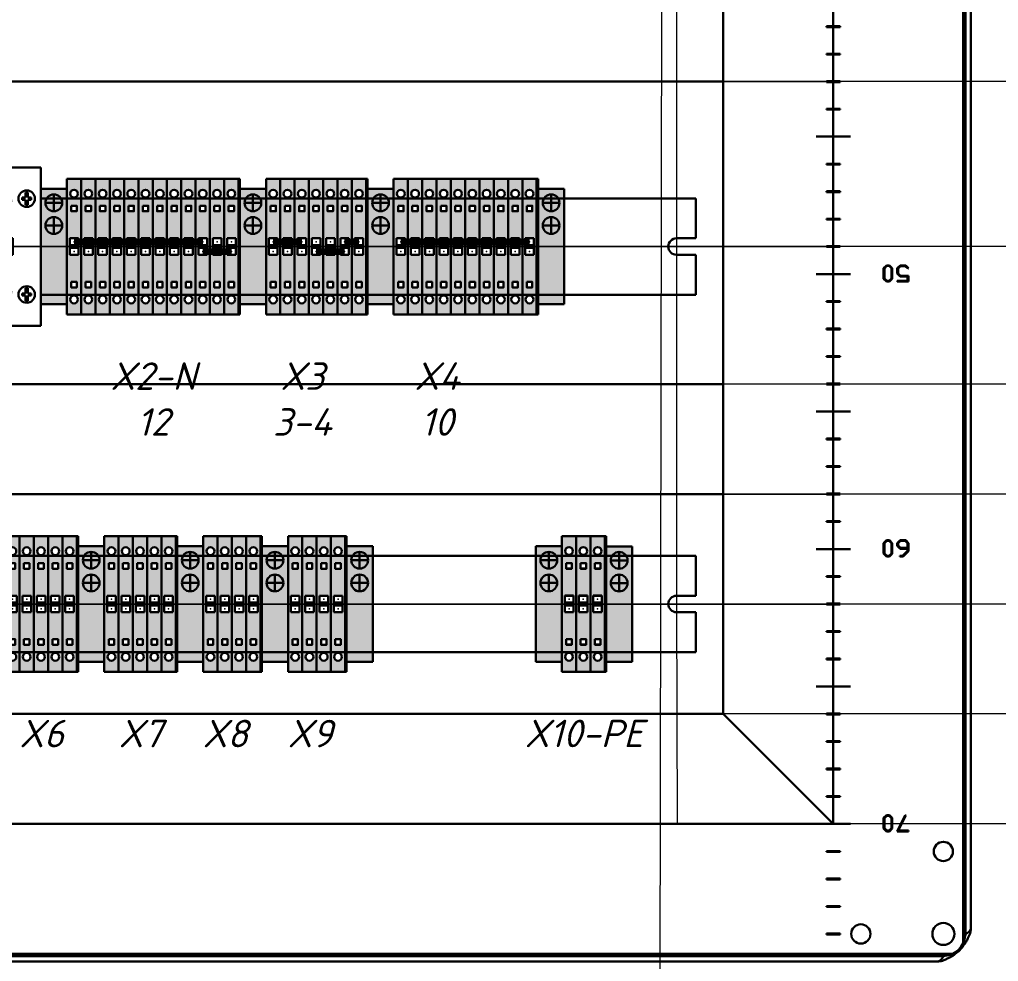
# Model space of a CAD drawing. Header units: millimetres. Extents: x 0 to 53000, y -591 to 24400.
# Drawn here: x 2832.5 to 3188.4, y 2475 to 2817.6 of the extents above; entities that cross this region are included whole.
import ezdxf
from ezdxf.enums import TextEntityAlignment as Align

# ---------------------------------------------------------------- set-up
doc = ezdxf.new("R2010")
doc.units = ezdxf.units.MM
for name, color, linetype, lineweight in [('КК перф 40х60', 6, 'Continuous', 30), ('Основная', 7, 'Continuous', 30), ('Перемычка', 6, 'Continuous', 140)]:
    doc.layers.add(name, color=color, linetype=linetype, lineweight=lineweight)
doc.layers.add('Привязки', color=2, linetype='Continuous', lineweight=0, plot=False, transparency=0.8)
doc.layers.add('размеры', color=3, linetype='Continuous')
doc.styles.add('текст', font='isocpeui.ttf')

# ---------------------------------------------------------------- blocks, each defined once
blk = doc.blocks.new('КПИ 2-2.5')
at = {"layer": 'Основная'}
for p, q in [((0, -24.65), (0, 24.65)), ((0, 24.65), (5.2, 24.65)), ((5.2, 24.65), (5.2, -24.65)), ((2.6, 3), (1.025, 3)), ((1.025, 3), (1.025, 0)), ((1.025, 0.5), (4.175, 0.5)), ((1.025, 0.5), (4.175, 0.5)), ((1.025, 0), (1.025, -3)), ((4.175, 3), (2.6, 3)), ((4.175, 3), (4.175, 0)), ((4.175, 0), (4.175, -3)), ((4.175, -0.5), (1.025, -0.5)), ((1.025, -0.5), (4.175, -0.5)), ((2.6, -3), (1.025, -3)), ((4.175, -3), (2.6, -3)), ((5.2, -24.65), (0, -24.65))]:
    blk.add_line(p, q, dxfattribs=at)
for points in [[(1.6, 14.825), (3.6, 14.825), (3.6, 12.825), (1.6, 12.825)], [(1.6, -12.825), (3.6, -12.825), (3.6, -14.825), (1.6, -14.825)]]:
    blk.add_lwpolyline(points, close=True, dxfattribs=at)
for centre in [(2.6, 19.2375), (2.6, -19.2375)]:
    blk.add_circle(centre, 1.4187, dxfattribs=at)
blk = doc.blocks.new('КПИ 2-2.5 ЖЗ')
at = {"layer": 'Основная', "true_color": 0x939598}
h = blk.add_hatch(color=252, dxfattribs=at)
h.set_gradient(color1=(19, 103, 52), color2=(200, 201, 45), rotation=45, name='CYLINDER')
h.paths.add_polyline_path([(5.2, 24.65), (0, 24.65), (0, 0), (1.03, 0), (1.03, 3), (2.6, 3), (4.17, 3), (4.17, -3), (5.2, -3)])
h.paths.add_polyline_path([(1.6, 12.82), (1.6, 14.82), (3.6, 14.82), (3.6, 12.82)], flags=16)
edge = h.paths.add_edge_path(flags=16)
edge.add_arc((2.6, 19.24), 1.42, 0, 360)
at = {"layer": 'Основная'}
h = blk.add_hatch(color=256, dxfattribs=at)
h.set_gradient(color1=(200, 201, 45), color2=(19, 103, 52), rotation=45, name='CYLINDER')
h.paths.add_polyline_path([(5.2, 0), (4.17, 0), (4.17, -3), (2.6, -3), (1.03, -3), (1.03, 3), (0, 3), (0, -24.65), (5.2, -24.65)])
h.paths.add_polyline_path([(3.6, -12.82), (3.6, -14.82), (1.6, -14.82), (1.6, -12.82)], flags=16)
edge = h.paths.add_edge_path(flags=16)
edge.add_arc((2.6, -19.24), 1.42, 0, 360)
at = {"layer": 'Привязки'}
for centre in [(2.6, 1.75), (2.6, -1.75)]:
    blk.add_circle(centre, 0.00000908, dxfattribs=at)
for p in [(2.6, 1.75), (2.6, 1.75), (2.6, 1.75), (2.6, 1.75), (2.6, 1.75), (2.6, 1.75), (2.6, -1.75), (2.6, -1.75), (2.6, -1.75), (2.6, -1.75), (2.6, -1.75), (2.6, -1.75)]:
    blk.add_point(p, dxfattribs=at)
at = {"layer": 'Основная'}
blk.add_blockref('КПИ 2-2.5', (0, 0), dxfattribs=at)
blk = doc.blocks.new('Заглушка КПИ зеленая 1.5-2.5')
at = {"layer": 'Основная'}
h = blk.add_hatch(color=3, dxfattribs=at)
h.dxf.hatch_style = 1
h.paths.add_polyline_path([(2212.92, 559.35), (2213.42, 559.35), (2213.42, 608.65), (2212.92, 608.65)])
for p, q in [((2212.92, 608.65), (2212.92, 559.35)), ((2213.42, 608.65), (2212.92, 608.65)), ((2213.42, 559.35), (2213.42, 608.65)), ((2212.92, 559.35), (2213.42, 559.35))]:
    blk.add_line(p, q, dxfattribs=at)
blk = doc.blocks.new('КМ')
at = {"layer": 'Основная'}
for p, q in [((0, 28.8), (0, 28.8)), ((0, 28.8), (0, 25.8)), ((0, 28.8), (1.4, 28.8)), ((0, 28.8), (0, -28.8)), ((1.4, 28.8), (1.4, 28.8)), ((43.6, 28.8), (1.4, 28.8)), ((43.6, 28.8), (43.6, 28.8)), ((45, 28.8), (43.6, 28.8)), ((45, 28.8), (45, 28.8)), ((45, 28.8), (45, 25.8)), ((0, 23.41), (0, 25.8)), ((0, 25.8), (0, 25.8)), ((45, 25.8), (45, 25.8)), ((45, 23.41), (45, 25.8)), ((0, -23.41), (0, 23.41)), ((0, 23.41), (0, 23.41)), ((0, 22.01), (0, 22.01)), ((45, 23.41), (45, 23.41)), ((45, -23.41), (45, 23.41)), ((45, 22.01), (45, 22.01)), ((4.89, 18.91), (5.69, 18.91)), ((4.89, 17.03), (4.89, 18.91)), ((4.89, 18.91), (4.89, 18.91)), ((5.69, 18.91), (5.69, 17.03)), ((5.69, 18.91), (5.69, 18.91)), ((13.53, 18.91), (14.33, 18.91)), ((13.53, 17.03), (13.53, 18.91)), ((13.53, 18.91), (13.53, 18.91)), ((14.33, 18.91), (14.33, 17.03)), ((14.33, 18.91), (14.33, 18.91)), ((22.18, 18.91), (22.98, 18.91)), ((22.18, 17.03), (22.18, 18.91)), ((22.18, 18.91), (22.18, 18.91)), ((22.98, 18.91), (22.98, 17.03)), ((22.98, 18.91), (22.98, 18.91)), ((30.82, 18.91), (31.62, 18.91)), ((30.82, 17.03), (30.82, 18.91)), ((30.82, 18.91), (30.82, 18.91)), ((31.62, 18.91), (31.62, 17.03)), ((31.62, 18.91), (31.62, 18.91)), ((38.29, 17.03), (38.29, 17.83)), ((38.29, 17.83), (39.5, 17.83)), ((38.29, 17.83), (38.29, 17.83)), ((39.5, 19.71), (40.3, 19.71)), ((39.5, 17.83), (39.5, 19.71)), ((39.5, 19.71), (39.5, 19.71)), ((39.5, 17.83), (39.5, 17.83)), ((40.3, 19.71), (40.3, 17.83)), ((40.3, 19.71), (40.3, 19.71)), ((40.3, 17.83), (41.5, 17.83)), ((40.3, 17.83), (40.3, 17.83)), ((41.5, 17.83), (41.5, 17.03)), ((41.5, 17.83), (41.5, 17.83)), ((0, 16.49), (0, 16.49)), ((3.68, 16.23), (3.68, 17.03)), ((3.68, 17.03), (4.89, 17.03)), ((3.68, 17.03), (3.68, 17.03)), ((4.89, 16.23), (3.68, 16.23)), ((3.68, 16.23), (3.68, 16.23)), ((4.89, 17.03), (4.89, 17.03)), ((4.89, 14.35), (4.89, 16.23)), ((4.89, 16.23), (4.89, 16.23)), ((5.69, 14.35), (4.89, 14.35)), ((4.89, 14.35), (4.89, 14.35)), ((5.69, 17.03), (6.89, 17.03)), ((5.69, 17.03), (5.69, 17.03)), ((6.89, 16.23), (5.69, 16.23)), ((5.69, 16.23), (5.69, 14.35)), ((5.69, 16.23), (5.69, 16.23)), ((5.69, 14.35), (5.69, 14.35)), ((6.89, 17.03), (6.89, 16.23)), ((6.89, 17.03), (6.89, 17.03)), ((6.89, 16.23), (6.89, 16.23)), ((12.33, 16.23), (12.33, 17.03)), ((12.33, 17.03), (13.53, 17.03)), ((12.33, 17.03), (12.33, 17.03)), ((13.53, 16.23), (12.33, 16.23)), ((12.33, 16.23), (12.33, 16.23)), ((13.53, 17.03), (13.53, 17.03)), ((13.53, 14.35), (13.53, 16.23)), ((13.53, 16.23), (13.53, 16.23)), ((14.33, 14.35), (13.53, 14.35)), ((13.53, 14.35), (13.53, 14.35)), ((14.33, 17.03), (15.54, 17.03)), ((14.33, 17.03), (14.33, 17.03)), ((15.54, 16.23), (14.33, 16.23)), ((14.33, 16.23), (14.33, 14.35)), ((14.33, 16.23), (14.33, 16.23)), ((14.33, 14.35), (14.33, 14.35)), ((15.54, 17.03), (15.54, 16.23)), ((15.54, 17.03), (15.54, 17.03)), ((15.54, 16.23), (15.54, 16.23)), ((20.98, 16.23), (20.98, 17.03)), ((20.98, 17.03), (22.18, 17.03)), ((20.98, 17.03), (20.98, 17.03)), ((22.18, 16.23), (20.98, 16.23)), ((20.98, 16.23), (20.98, 16.23)), ((22.18, 17.03), (22.18, 17.03)), ((22.18, 14.35), (22.18, 16.23)), ((22.18, 16.23), (22.18, 16.23)), ((22.98, 14.35), (22.18, 14.35)), ((22.18, 14.35), (22.18, 14.35)), ((22.98, 17.03), (24.18, 17.03)), ((22.98, 17.03), (22.98, 17.03)), ((24.18, 16.23), (22.98, 16.23)), ((22.98, 16.23), (22.98, 14.35)), ((22.98, 16.23), (22.98, 16.23)), ((22.98, 14.35), (22.98, 14.35)), ((24.18, 17.03), (24.18, 16.23)), ((24.18, 17.03), (24.18, 17.03)), ((24.18, 16.23), (24.18, 16.23)), ((29.62, 16.23), (29.62, 17.03)), ((29.62, 17.03), (30.82, 17.03)), ((29.62, 17.03), (29.62, 17.03)), ((30.82, 16.23), (29.62, 16.23)), ((29.62, 16.23), (29.62, 16.23)), ((30.82, 17.03), (30.82, 17.03)), ((30.82, 14.35), (30.82, 16.23)), ((30.82, 16.23), (30.82, 16.23)), ((31.62, 14.35), (30.82, 14.35)), ((30.82, 14.35), (30.82, 14.35)), ((31.62, 17.03), (32.83, 17.03)), ((31.62, 17.03), (31.62, 17.03)), ((32.83, 16.23), (31.62, 16.23)), ((31.62, 16.23), (31.62, 14.35)), ((31.62, 16.23), (31.62, 16.23)), ((31.62, 14.35), (31.62, 14.35)), ((32.83, 17.03), (32.83, 16.23)), ((32.83, 17.03), (32.83, 17.03)), ((32.83, 16.23), (32.83, 16.23)), ((39.5, 17.03), (38.29, 17.03)), ((38.29, 17.03), (38.29, 17.03)), ((39.5, 15.15), (39.5, 17.03)), ((39.5, 17.03), (39.5, 17.03)), ((40.3, 15.15), (39.5, 15.15)), ((39.5, 15.15), (39.5, 15.15)), ((41.5, 17.03), (40.3, 17.03)), ((40.3, 17.03), (40.3, 15.15)), ((40.3, 17.03), (40.3, 17.03)), ((40.3, 15.15), (40.3, 15.15)), ((41.5, 17.03), (41.5, 17.03)), ((45, 16.49), (45, 16.49)), ((24.75, -3.04), (24.75, 3.04)), ((34.84, 3.04), (24.75, 3.04)), ((26.33, -3.04), (26.33, 3.04)), ((32.19, 2.5), (30.18, 2.51)), ((30.18, 2.51), (30.18, 2.51)), ((30.18, 2.51), (30.18, -2.5)), ((31.68, -1.21), (31.68, 1.19)), ((31.68, 1.19), (32.19, 1.19)), ((31.68, 1.19), (31.68, 1.19)), ((32.19, 2.5), (32.19, 2.5)), ((32.19, 1.19), (32.19, 2.5)), ((32.19, 1.19), (32.19, 1.19)), ((33.23, 3.04), (33.23, -3.04)), ((34.84, 3.04), (34.84, -3.04)), ((24.75, -3.04), (34.84, -3.04)), ((24.75, -3.04), (24.75, -3.04)), ((26.33, -3.04), (26.33, -3.04)), ((32.19, -2.52), (30.18, -2.5)), ((30.18, -2.5), (30.18, -2.5)), ((32.19, -1.21), (31.68, -1.21)), ((31.68, -1.21), (31.68, -1.21)), ((32.19, -2.52), (32.19, -1.21)), ((32.19, -1.21), (32.19, -1.21)), ((32.19, -2.52), (32.19, -2.52)), ((33.23, -3.04), (33.23, -3.04)), ((34.84, -3.04), (34.84, -3.04)), ((0, -16.49), (0, -16.49)), ((0, -17.5), (0, -17.5)), ((3.68, -17.04), (3.68, -16.24)), ((3.68, -16.24), (4.89, -16.24)), ((3.68, -16.24), (3.68, -16.24)), ((4.89, -17.04), (3.68, -17.04)), ((3.68, -17.04), (3.68, -17.04)), ((4.89, -14.36), (5.69, -14.36)), ((4.89, -16.24), (4.89, -14.36)), ((4.89, -14.36), (4.89, -14.36)), ((4.89, -16.24), (4.89, -16.24)), ((4.89, -18.92), (4.89, -17.04)), ((4.89, -17.04), (4.89, -17.04)), ((5.69, -14.36), (5.69, -16.24)), ((5.69, -14.36), (5.69, -14.36)), ((5.69, -16.24), (6.89, -16.24)), ((5.69, -16.24), (5.69, -16.24)), ((6.89, -17.04), (5.69, -17.04)), ((5.69, -17.04), (5.69, -18.92)), ((5.69, -17.04), (5.69, -17.04)), ((6.89, -16.24), (6.89, -17.04)), ((6.89, -16.24), (6.89, -16.24)), ((6.89, -17.04), (6.89, -17.04)), ((12.33, -17.04), (12.33, -16.24)), ((12.33, -16.24), (13.53, -16.24)), ((12.33, -16.24), (12.33, -16.24)), ((13.53, -17.04), (12.33, -17.04)), ((12.33, -17.04), (12.33, -17.04)), ((13.53, -14.36), (14.33, -14.36)), ((13.53, -16.24), (13.53, -14.36)), ((13.53, -14.36), (13.53, -14.36)), ((13.53, -16.24), (13.53, -16.24)), ((13.53, -18.92), (13.53, -17.04)), ((13.53, -17.04), (13.53, -17.04)), ((14.33, -14.36), (14.33, -16.24)), ((14.33, -14.36), (14.33, -14.36)), ((14.33, -16.24), (15.54, -16.24)), ((14.33, -16.24), (14.33, -16.24)), ((15.54, -17.04), (14.33, -17.04)), ((14.33, -17.04), (14.33, -18.92)), ((14.33, -17.04), (14.33, -17.04)), ((15.54, -16.24), (15.54, -17.04)), ((15.54, -16.24), (15.54, -16.24)), ((15.54, -17.04), (15.54, -17.04)), ((20.98, -17.04), (20.98, -16.24)), ((20.98, -16.24), (22.18, -16.24)), ((20.98, -16.24), (20.98, -16.24)), ((22.18, -17.04), (20.98, -17.04)), ((20.98, -17.04), (20.98, -17.04)), ((22.18, -14.36), (22.98, -14.36)), ((22.18, -16.24), (22.18, -14.36)), ((22.18, -14.36), (22.18, -14.36)), ((22.18, -16.24), (22.18, -16.24)), ((22.18, -18.92), (22.18, -17.04)), ((22.18, -17.04), (22.18, -17.04)), ((22.98, -14.36), (22.98, -16.24)), ((22.98, -14.36), (22.98, -14.36)), ((22.98, -16.24), (24.18, -16.24)), ((22.98, -16.24), (22.98, -16.24)), ((24.18, -17.04), (22.98, -17.04)), ((22.98, -17.04), (22.98, -18.92)), ((22.98, -17.04), (22.98, -17.04)), ((24.18, -16.24), (24.18, -17.04)), ((24.18, -16.24), (24.18, -16.24)), ((24.18, -17.04), (24.18, -17.04)), ((29.62, -17.04), (29.62, -16.24)), ((29.62, -16.24), (30.82, -16.24)), ((29.62, -16.24), (29.62, -16.24)), ((30.82, -17.04), (29.62, -17.04)), ((29.62, -17.04), (29.62, -17.04)), ((30.82, -14.36), (31.62, -14.36)), ((30.82, -16.24), (30.82, -14.36)), ((30.82, -14.36), (30.82, -14.36)), ((30.82, -16.24), (30.82, -16.24)), ((30.82, -18.92), (30.82, -17.04)), ((30.82, -17.04), (30.82, -17.04)), ((31.62, -14.36), (31.62, -16.24)), ((31.62, -14.36), (31.62, -14.36)), ((31.62, -16.24), (32.83, -16.24)), ((31.62, -16.24), (31.62, -16.24)), ((32.83, -17.04), (31.62, -17.04)), ((31.62, -17.04), (31.62, -18.92)), ((31.62, -17.04), (31.62, -17.04)), ((32.83, -16.24), (32.83, -17.04)), ((32.83, -16.24), (32.83, -16.24)), ((32.83, -17.04), (32.83, -17.04)), ((38.29, -17.83), (38.29, -17.03)), ((38.29, -17.03), (39.5, -17.03)), ((38.29, -17.03), (38.29, -17.03)), ((38.29, -17.83), (38.29, -17.03)), ((38.29, -17.03), (39.5, -17.03)), ((38.29, -17.03), (38.29, -17.03)), ((39.5, -15.15), (40.3, -15.15)), ((39.5, -17.03), (39.5, -15.15)), ((39.5, -15.15), (39.5, -15.15)), ((39.5, -15.15), (40.3, -15.15)), ((39.5, -17.03), (39.5, -15.15)), ((39.5, -15.15), (39.5, -15.15)), ((39.5, -17.03), (39.5, -17.03)), ((39.5, -17.03), (39.5, -17.03)), ((40.3, -15.15), (40.3, -17.03)), ((40.3, -15.15), (40.3, -15.15)), ((40.3, -15.15), (40.3, -17.03)), ((40.3, -15.15), (40.3, -15.15)), ((40.3, -17.03), (41.5, -17.03)), ((40.3, -17.03), (40.3, -17.03)), ((40.3, -17.03), (41.5, -17.03)), ((40.3, -17.03), (40.3, -17.03)), ((41.5, -17.03), (41.5, -17.83)), ((41.5, -17.03), (41.5, -17.03)), ((41.5, -17.03), (41.5, -17.83)), ((41.5, -17.03), (41.5, -17.03)), ((45, -16.49), (45, -16.49)), ((45, -17.5), (45, -17.5)), ((5.69, -18.92), (4.89, -18.92)), ((4.89, -18.92), (4.89, -18.92)), ((5.69, -18.92), (5.69, -18.92)), ((14.33, -18.92), (13.53, -18.92)), ((13.53, -18.92), (13.53, -18.92)), ((14.33, -18.92), (14.33, -18.92)), ((22.98, -18.92), (22.18, -18.92)), ((22.18, -18.92), (22.18, -18.92)), ((22.98, -18.92), (22.98, -18.92)), ((31.62, -18.92), (30.82, -18.92)), ((30.82, -18.92), (30.82, -18.92)), ((31.62, -18.92), (31.62, -18.92)), ((39.5, -17.83), (38.29, -17.83)), ((38.29, -17.83), (38.29, -17.83)), ((39.5, -17.83), (38.29, -17.83)), ((38.29, -17.83), (38.29, -17.83)), ((39.5, -19.71), (39.5, -17.83)), ((39.5, -17.83), (39.5, -17.83)), ((39.5, -19.71), (39.5, -17.83)), ((39.5, -17.83), (39.5, -17.83)), ((40.3, -19.71), (39.5, -19.71)), ((39.5, -19.71), (39.5, -19.71)), ((40.3, -19.71), (39.5, -19.71)), ((39.5, -19.71), (39.5, -19.71)), ((41.5, -17.83), (40.3, -17.83)), ((40.3, -17.83), (40.3, -19.71)), ((40.3, -17.83), (40.3, -17.83)), ((41.5, -17.83), (40.3, -17.83)), ((40.3, -17.83), (40.3, -19.71)), ((40.3, -17.83), (40.3, -17.83)), ((40.3, -19.71), (40.3, -19.71)), ((40.3, -19.71), (40.3, -19.71)), ((41.5, -17.83), (41.5, -17.83)), ((41.5, -17.83), (41.5, -17.83)), ((0, -22.01), (0, -22.01)), ((0, -25.8), (0, -23.41)), ((0, -23.41), (0, -23.41)), ((45, -22.01), (45, -22.01)), ((45, -23.41), (45, -23.41)), ((45, -25.8), (45, -23.41)), ((0, -25.8), (0, -28.8)), ((0, -25.8), (0, -25.8)), ((45, -25.8), (45, -25.8)), ((45, -25.8), (45, -28.8)), ((0, -28.8), (0, -28.8)), ((0, -28.8), (1.4, -28.8)), ((43.6, -28.8), (1.4, -28.8)), ((1.4, -28.8), (1.4, -28.8)), ((43.6, -28.8), (43.6, -28.8)), ((45, -28.8), (43.6, -28.8)), ((45, -28.8), (45, -28.8))]:
    blk.add_line(p, q, dxfattribs=at)
for centre, start, end in [((5.29, 16.63), 0, 180), ((13.93, 16.63), 0, 180), ((22.58, 16.63), 0, 180), ((31.22, 16.63), 0, 180), ((39.9, 17.43), 90, 180), ((39.9, 17.43), 0, 90), ((5.29, 16.63), 180, 270), ((5.29, 16.63), 270, 0), ((13.93, 16.63), 180, 270), ((13.93, 16.63), 270, 0), ((22.58, 16.63), 180, 270), ((22.58, 16.63), 270, 0), ((31.22, 16.63), 180, 270), ((31.22, 16.63), 270, 0), ((39.9, 17.43), 180, 0), ((5.29, -16.64), 0, 180), ((13.93, -16.64), 90, 180), ((13.93, -16.64), 0, 90), ((22.58, -16.64), 90, 180), ((22.58, -16.64), 0, 90), ((31.22, -16.64), 0, 180), ((5.29, -16.64), 180, 270), ((5.29, -16.64), 270, 0), ((13.93, -16.64), 180, 0), ((22.58, -16.64), 180, 0), ((31.22, -16.64), 180, 270), ((31.22, -16.64), 270, 0), ((39.9, -17.43), 90, 180), ((39.9, -17.43), 0, 180), ((39.9, -17.43), 180, 270), ((39.9, -17.43), 0, 90), ((39.9, -17.43), 270, 0)]:
    blk.add_arc(centre, 3, start, end, dxfattribs=at)
at = {"layer": 'Основная', "style": 'текст'}
blk.add_attdef('№', text='', height=20, dxfattribs=at).set_placement((20.14, -46.8), align=Align.MIDDLE_CENTER)
blk = doc.blocks.new('Стопор на DIN')
at = {"layer": 'Основная', "true_color": 0x939598}
h = blk.add_hatch(color=252, dxfattribs=at)
h.dxf.hatch_style = 1
h.paths.add_polyline_path([(0, 21), (-9.5, 21), (-9.5, -21), (0, -21)])
at = {"layer": 'Основная'}
for p, q in [((-9.5, -21), (-9.5, 21)), ((-9.5, 21), (0, 21)), ((-4.75, 18.97), (-4.75, 12.87)), ((0, 21), (0, -21)), ((-4.75, 15.92), (-7.8, 15.92)), ((-7.8, 15.92), (-1.7, 15.92)), ((-4.75, 10.71), (-4.75, 4.6)), ((-7.8, 7.66), (-1.7, 7.66)), ((-9.5, -21), (0, -21))]:
    blk.add_line(p, q, dxfattribs=at)
for centre in [(-4.75, 15.92), (-4.75, 7.66)]:
    blk.add_circle(centre, 3.05, dxfattribs=at)
blk = doc.blocks.new('КПИ 2-2.5 серая')
at = {"layer": 'Основная', "true_color": 0x939598}
h = blk.add_hatch(color=252, dxfattribs=at)
h.dxf.hatch_style = 1
h.paths.add_polyline_path([(5.2, 24.65), (0, 24.65), (0, -24.65), (5.2, -24.65)])
h.paths.add_polyline_path([(4.17, 3), (4.17, 0), (4.17, -3), (2.6, -3), (1.03, -3), (1.03, 0), (1.03, 3), (2.6, 3)], flags=16)
h.paths.add_polyline_path([(1.6, 12.82), (1.6, 14.82), (3.6, 14.82), (3.6, 12.82)], flags=16)
h.paths.add_polyline_path([(1.18, 19.24, -1), (4.02, 19.24, -1)], flags=16)
h.paths.add_polyline_path([(3.6, -12.82), (3.6, -14.82), (1.6, -14.82), (1.6, -12.82)], flags=16)
h.paths.add_polyline_path([(4.02, -19.24, -1), (1.18, -19.24, -1)], flags=16)
at = {"layer": 'Привязки'}
blk.add_line((0, 0), (5.2, 0), dxfattribs=at)
for centre in [(2.6, 1.75), (2.6, -1.75)]:
    blk.add_circle(centre, 0.00000908, dxfattribs=at)
for p in [(2.6, 1.75), (2.6, 1.75), (2.6, 1.75), (2.6, 1.75), (2.6, 1.75), (2.6, 1.75), (2.6, -1.75), (2.6, -1.75), (2.6, -1.75), (2.6, -1.75), (2.6, -1.75), (2.6, -1.75)]:
    blk.add_point(p, dxfattribs=at)
at = {"layer": 'Основная'}
blk.add_blockref('КПИ 2-2.5', (0, 0), dxfattribs=at)
blk = doc.blocks.new('Заглушка КПИ серая 1.5-2.5')
at = {"layer": 'Основная', "true_color": 0x939598}
h = blk.add_hatch(color=252, dxfattribs=at)
h.dxf.hatch_style = 1
h.paths.add_polyline_path([(0, -24.65), (0.5, -24.65), (0.5, 24.65), (0, 24.65)])
at = {"layer": 'Основная'}
for p, q in [((0, 24.65), (0, -24.65)), ((0.5, 24.65), (0, 24.65)), ((0.5, -24.65), (0.5, 24.65)), ((0, -24.65), (0.5, -24.65))]:
    blk.add_line(p, q, dxfattribs=at)
blk = doc.blocks.new('КПИ 2-2.5 синяя')
at = {"layer": 'Основная', "true_color": 0x22346e}
h = blk.add_hatch(color=159, dxfattribs=at)
h.dxf.hatch_style = 1
h.paths.add_polyline_path([(5.2, 24.65), (0, 24.65), (0, -24.65), (5.2, -24.65)])
h.paths.add_polyline_path([(4.17, 3), (4.17, 0), (4.17, -3), (2.6, -3), (1.03, -3), (1.03, 0), (1.03, 3), (2.6, 3)], flags=16)
h.paths.add_polyline_path([(1.6, 12.82), (1.6, 14.82), (3.6, 14.82), (3.6, 12.82)], flags=16)
h.paths.add_polyline_path([(1.18, 19.24, -1), (4.02, 19.24, -1)], flags=16)
h.paths.add_polyline_path([(3.6, -12.82), (3.6, -14.82), (1.6, -14.82), (1.6, -12.82)], flags=16)
h.paths.add_polyline_path([(4.02, -19.24, -1), (1.18, -19.24, -1)], flags=16)
at = {"layer": 'Привязки'}
for centre in [(2.6, 1.75), (2.6, -1.75)]:
    blk.add_circle(centre, 0.00000908, dxfattribs=at)
for p in [(2.6, 1.75), (2.6, 1.75), (2.6, 1.75), (2.6, 1.75), (2.6, 1.75), (2.6, 1.75), (2.6, -1.75), (2.6, -1.75), (2.6, -1.75), (2.6, -1.75), (2.6, -1.75), (2.6, -1.75)]:
    blk.add_point(p, dxfattribs=at)
at = {"layer": 'Основная'}
blk.add_blockref('КПИ 2-2.5', (0, 0), dxfattribs=at)
blk = doc.blocks.new('Заглушка КПИ синяя 1.5-2.5')
at = {"layer": 'Основная'}
h = blk.add_hatch(color=5, dxfattribs=at)
h.dxf.hatch_style = 1
h.paths.add_polyline_path([(0, -24.65), (0.5, -24.65), (0.5, 24.65), (0, 24.65)])
for p, q in [((0, 24.65), (0, -24.65)), ((0.5, 24.65), (0, 24.65)), ((0.5, -24.65), (0.5, 24.65)), ((0, -24.65), (0.5, -24.65))]:
    blk.add_line(p, q, dxfattribs=at)

msp = doc.modelspace()

# ---------------------------------------------------------------- linework, layer by layer
at = {"layer": 'КК перф 40х60'}
for p, q in [((3128.34394, 3175), (3128.34394, 2524.99999)), ((3088.34394, 2565), (3088.34394, 3135)), ((2718.31096, 2794.99999), (3088.31096, 2795.00002)), ((2718.34394, 2685), (3088.34394, 2685)), ((2718.34394, 2645), (3088.34394, 2645)), ((2718.34394, 2564.99999), (3088.34394, 2565)), ((3088.34394, 2565), (3128.34394, 2524.99999)), ((3128.34394, 2524.99999), (2678.34394, 2524.99999))]:
    msp.add_line(p, q, dxfattribs=at)
at = {"layer": 'Основная', "linetype": 'Continuous'}
for p, q in [((3175.54393, 3219.32137), (3175.54393, 2480.67862)), ((3175.54393, 3219.32137), (3175.54393, 2480.67862)), ((3176.44393, 2484.86292), (3176.44393, 3215.13706)), ((3176.44393, 2484.86292), (3176.44393, 3215.13706)), ((3178.34395, 2486.78634), (3178.34395, 3213.21365)), ((3178.34395, 2486.78634), (3178.34395, 3213.21365)), ((3178.34395, 2487.10001), (3178.34395, 3212.89998)), ((3178.34395, 2487.10001), (3178.34395, 3212.89998)), ((3125.84394, 2815.14999), (3125.84394, 2814.85)), ((3130.84395, 2815.14999), (3125.84394, 2815.14999)), ((3125.84394, 2814.85), (3130.84395, 2814.85)), ((3130.84395, 2814.85), (3130.84395, 2815.14999)), ((3130.84395, 2805.14999), (3125.84394, 2805.14999)), ((3125.84394, 2805.14999), (3125.84394, 2804.84999)), ((3125.84394, 2804.84999), (3130.84395, 2804.84999)), ((3130.84395, 2804.84999), (3130.84395, 2805.14999)), ((3125.84394, 2795.14999), (3125.84394, 2794.85)), ((3130.84395, 2795.14999), (3125.84394, 2795.14999)), ((3125.84394, 2794.85), (3130.84395, 2794.85)), ((3130.84395, 2794.85), (3130.84395, 2795.14999)), ((3125.84394, 2785.14999), (3125.84394, 2784.84999)), ((3130.84395, 2785.14999), (3125.84394, 2785.14999)), ((3125.84394, 2784.84999), (3130.84395, 2784.84999)), ((3130.84395, 2784.84999), (3130.84395, 2785.14999)), ((3125.84394, 2765.15), (3125.84394, 2764.84999)), ((3130.84395, 2765.15), (3125.84394, 2765.15)), ((3125.84394, 2764.84999), (3130.84395, 2764.84999)), ((3130.84395, 2764.84999), (3130.84395, 2765.15)), ((3125.84394, 2755.14999), (3125.84394, 2754.84999)), ((3130.84395, 2755.14999), (3125.84394, 2755.14999)), ((3125.84394, 2754.84999), (3130.84395, 2754.84999)), ((3130.84395, 2754.84999), (3130.84395, 2755.14999)), ((3125.84394, 2745.14999), (3125.84394, 2744.84999)), ((3130.84395, 2745.14999), (3125.84394, 2745.14999)), ((3125.84394, 2744.84999), (3130.84395, 2744.84999)), ((3130.84395, 2744.84999), (3130.84395, 2745.14999)), ((3125.84394, 2735.14999), (3125.84394, 2734.85)), ((3130.84395, 2735.14999), (3125.84394, 2735.14999)), ((3125.84394, 2734.85), (3130.84395, 2734.85)), ((3130.84395, 2734.85), (3130.84395, 2735.14999)), ((3147.63838, 2728.16803), (3146.57846, 2727.12565)), ((3146.57846, 2727.12565), (3146.57846, 2723.30242)), ((3146.93176, 2727.0847), (3147.79865, 2727.95277)), ((3146.93176, 2723.38666), (3146.93176, 2727.0847)), ((3148.75212, 2728.16803), (3147.63838, 2728.16803)), ((3147.79865, 2727.95277), (3148.59068, 2727.95277)), ((3148.59068, 2727.95277), (3149.43534, 2727.10811)), ((3149.78748, 2727.14905), (3148.75212, 2728.16803)), ((3149.43534, 2727.10811), (3149.43534, 2723.36327)), ((3149.78748, 2723.27787), (3149.78748, 2727.14905)), ((3152.60109, 2728.16803), (3151.54116, 2727.12331)), ((3151.54116, 2727.12331), (3151.54116, 2725.17309)), ((3151.8933, 2727.04025), (3152.76371, 2727.89545)), ((3151.8933, 2725.26552), (3151.8933, 2727.04025)), ((3154.66714, 2728.16803), (3152.60109, 2728.16803)), ((3152.76371, 2727.89545), (3154.50567, 2727.89545)), ((3154.50567, 2727.89545), (3155.49189, 2726.97356)), ((3155.68727, 2727.14086), (3154.66714, 2728.16803)), ((3155.49189, 2726.97356), (3155.68727, 2727.14086)), ((3146.57846, 2723.30242), (3147.63955, 2722.25302)), ((3147.79983, 2722.51391), (3146.93176, 2723.38666)), ((3149.43534, 2723.36327), (3148.5895, 2722.51391)), ((3148.74978, 2722.25302), (3149.78748, 2723.27787)), ((3151.54116, 2725.17309), (3152.59991, 2724.12486)), ((3152.76371, 2724.40915), (3151.8933, 2725.26552)), ((3152.59991, 2724.12486), (3155.35035, 2724.12486)), ((3155.70247, 2724.40915), (3152.76371, 2724.40915)), ((3155.35035, 2724.12486), (3155.35035, 2722.52445)), ((3155.70247, 2722.25302), (3155.70247, 2724.40915)), ((3147.63955, 2722.25302), (3148.74978, 2722.25302)), ((3148.5895, 2722.51391), (3147.79983, 2722.51391)), ((3151.60668, 2722.52445), (3151.60668, 2722.25302)), ((3155.35035, 2722.52445), (3151.60668, 2722.52445)), ((3151.60668, 2722.25302), (3155.70247, 2722.25302)), ((3125.84394, 2715.15), (3125.84394, 2714.84999)), ((3130.84395, 2715.15), (3125.84394, 2715.15)), ((3125.84394, 2714.84999), (3130.84395, 2714.84999)), ((3130.84395, 2714.84999), (3130.84395, 2715.15)), ((3130.84395, 2705.14999), (3125.84394, 2705.14999)), ((3125.84394, 2705.14999), (3125.84394, 2704.84999)), ((3125.84394, 2704.84999), (3130.84395, 2704.84999)), ((3130.84395, 2704.84999), (3130.84395, 2705.14999)), ((3125.84394, 2695.14999), (3125.84394, 2694.85)), ((3130.84395, 2695.14999), (3125.84394, 2695.14999)), ((3125.84394, 2694.85), (3130.84395, 2694.85)), ((3130.84395, 2694.85), (3130.84395, 2695.14999)), ((3125.84394, 2685.15), (3125.84394, 2684.84999)), ((3130.84395, 2685.15), (3125.84394, 2685.15)), ((3125.84394, 2684.84999), (3130.84395, 2684.84999)), ((3130.84395, 2684.84999), (3130.84395, 2685.15)), ((3125.84394, 2665.14999), (3125.84394, 2664.85)), ((3130.84395, 2665.14999), (3125.84394, 2665.14999)), ((3125.84394, 2664.85), (3130.84395, 2664.85)), ((3130.84395, 2664.85), (3130.84395, 2665.14999)), ((3125.84394, 2655.15), (3125.84394, 2654.84999)), ((3130.84395, 2655.15), (3125.84394, 2655.15)), ((3130.84395, 2654.84999), (3130.84395, 2655.15)), ((3125.84394, 2654.84999), (3130.84395, 2654.84999)), ((3125.84394, 2645.14999), (3125.84394, 2644.85)), ((3130.84395, 2645.14999), (3125.84394, 2645.14999)), ((3125.84394, 2644.85), (3130.84395, 2644.85)), ((3130.84395, 2644.85), (3130.84395, 2645.14999)), ((3125.84394, 2635.15), (3125.84394, 2634.85)), ((3130.84395, 2635.15), (3125.84394, 2635.15)), ((3125.84394, 2634.85), (3130.84395, 2634.85)), ((3130.84395, 2634.85), (3130.84395, 2635.15)), ((3147.63838, 2628.19684), (3146.57846, 2627.15445)), ((3146.57846, 2627.15445), (3146.57846, 2623.33123)), ((3146.93176, 2627.11351), (3147.79865, 2627.98157)), ((3146.93176, 2623.41546), (3146.93176, 2627.11351)), ((3148.75212, 2628.19684), (3147.63838, 2628.19684)), ((3147.79865, 2627.98157), (3148.59068, 2627.98157)), ((3148.59068, 2627.98157), (3149.43534, 2627.1369)), ((3149.78748, 2627.17785), (3148.75212, 2628.19684)), ((3149.43534, 2627.1369), (3149.43534, 2623.39206)), ((3149.78748, 2623.30666), (3149.78748, 2627.17785)), ((3152.60109, 2628.19684), (3151.54116, 2627.15445)), ((3151.54116, 2627.15445), (3151.54116, 2626.15068)), ((3151.8933, 2627.11351), (3152.76487, 2627.98157)), ((3151.8933, 2626.27117), (3151.8933, 2627.11351)), ((3154.66714, 2628.19684), (3152.60109, 2628.19684)), ((3152.76487, 2627.98157), (3154.50567, 2627.98157)), ((3154.50567, 2627.98157), (3155.35035, 2627.1369)), ((3155.70247, 2627.17785), (3154.66714, 2628.19684)), ((3155.35035, 2627.1369), (3155.35035, 2625.40312)), ((3155.70247, 2624.24375), (3155.70247, 2627.17785)), ((3146.57846, 2623.33123), (3147.63955, 2622.28183)), ((3147.79983, 2622.54271), (3146.93176, 2623.41546)), ((3149.43534, 2623.39206), (3148.5895, 2622.54271)), ((3148.74978, 2622.28183), (3149.78748, 2623.30666)), ((3151.54116, 2626.15068), (3152.60225, 2625.10362)), ((3152.76605, 2625.40312), (3151.8933, 2626.27117)), ((3152.60225, 2625.10362), (3155.35035, 2625.10362)), ((3155.35035, 2625.40312), (3152.76605, 2625.40312)), ((3155.35035, 2624.33383), (3153.55104, 2622.55442)), ((3153.71132, 2622.28183), (3155.70247, 2624.24375)), ((3155.35035, 2625.10362), (3155.35035, 2624.33383)), ((3147.63955, 2622.28183), (3148.74978, 2622.28183)), ((3148.5895, 2622.54271), (3147.79983, 2622.54271)), ((3152.56014, 2622.55442), (3152.56014, 2622.28183)), ((3153.55104, 2622.55442), (3152.56014, 2622.55442)), ((3152.56014, 2622.28183), (3153.71132, 2622.28183)), ((3130.84395, 2615.14999), (3125.84394, 2615.14999)), ((3125.84394, 2615.14999), (3125.84394, 2614.85)), ((3125.84394, 2614.85), (3130.84395, 2614.85)), ((3130.84395, 2614.85), (3130.84395, 2615.14999)), ((3125.84394, 2605.15), (3125.84394, 2604.84999)), ((3130.84395, 2605.15), (3125.84394, 2605.15)), ((3125.84394, 2604.84999), (3130.84395, 2604.84999)), ((3130.84395, 2604.84999), (3130.84395, 2605.15)), ((3125.84394, 2595.14999), (3125.84394, 2594.85)), ((3130.84395, 2595.14999), (3125.84394, 2595.14999)), ((3125.84394, 2594.85), (3130.84395, 2594.85)), ((3130.84395, 2594.85), (3130.84395, 2595.14999)), ((3125.84394, 2585.15), (3125.84394, 2584.84998)), ((3130.84395, 2585.15), (3125.84394, 2585.15)), ((3125.84394, 2584.84998), (3130.84395, 2584.84998)), ((3130.84395, 2584.84998), (3130.84395, 2585.15)), ((3125.84394, 2565.14999), (3125.84394, 2564.85)), ((3130.84395, 2565.14999), (3125.84394, 2565.14999)), ((3125.84394, 2564.85), (3130.84395, 2564.85)), ((3130.84395, 2564.85), (3130.84395, 2565.14999)), ((3130.84395, 2555.15), (3125.84394, 2555.15)), ((3125.84394, 2555.15), (3125.84394, 2554.84998)), ((3125.84394, 2554.84998), (3130.84395, 2554.84998)), ((3130.84395, 2554.84998), (3130.84395, 2555.15)), ((3125.84394, 2545.14998), (3125.84394, 2544.84999)), ((3130.84395, 2545.14998), (3125.84394, 2545.14998)), ((3125.84394, 2544.84999), (3130.84395, 2544.84999)), ((3130.84395, 2544.84999), (3130.84395, 2545.14998)), ((3125.84394, 2535.14999), (3125.84394, 2534.85)), ((3130.84395, 2535.14999), (3125.84394, 2535.14999)), ((3125.84394, 2534.85), (3130.84395, 2534.85)), ((3130.84395, 2534.85), (3130.84395, 2535.14999)), ((3147.63838, 2528.22563), (3146.57846, 2527.18323)), ((3146.57846, 2527.18323), (3146.57846, 2523.36001)), ((3146.93176, 2527.14232), (3147.79865, 2528.01037)), ((3146.93176, 2523.44427), (3146.93176, 2527.14232)), ((3148.75212, 2528.22563), (3147.63838, 2528.22563)), ((3147.79865, 2528.01037), (3148.59068, 2528.01037)), ((3148.59068, 2528.01037), (3149.43534, 2527.16571)), ((3149.78748, 2527.20666), (3148.75212, 2528.22563)), ((3149.43534, 2527.16571), (3149.43534, 2523.42087)), ((3149.78748, 2523.33546), (3149.78748, 2527.20666)), ((3154.47643, 2528.22563), (3151.50138, 2522.31061)), ((3151.93191, 2522.58322), (3154.742, 2528.11918)), ((3154.742, 2528.11918), (3154.47643, 2528.22563)), ((3146.57846, 2523.36001), (3147.63955, 2522.31061)), ((3147.79983, 2522.5715), (3146.93176, 2523.44427)), ((3149.43534, 2523.42087), (3148.5895, 2522.5715)), ((3147.63955, 2522.31061), (3148.74978, 2522.31061)), ((3148.5895, 2522.5715), (3147.79983, 2522.5715)), ((3148.74978, 2522.31061), (3149.78748, 2523.33546)), ((3151.50138, 2522.31061), (3155.64048, 2522.31061)), ((3155.64048, 2522.58322), (3151.93191, 2522.58322)), ((3155.64048, 2522.31061), (3155.64048, 2522.58322)), ((3125.84394, 2515.14998), (3125.84394, 2514.84999)), ((3130.84395, 2515.14998), (3125.84394, 2515.14998)), ((3125.84394, 2514.84999), (3130.84395, 2514.84999)), ((3130.84395, 2514.84999), (3130.84395, 2515.14998)), ((3125.84394, 2505.14999), (3125.84394, 2504.85)), ((3130.84395, 2505.14999), (3125.84394, 2505.14999)), ((3125.84394, 2504.85), (3130.84395, 2504.85)), ((3130.84395, 2504.85), (3130.84395, 2505.14999)), ((3125.84394, 2495.15), (3125.84394, 2494.84998)), ((3130.84395, 2495.15), (3125.84394, 2495.15)), ((3130.84395, 2494.84998), (3130.84395, 2495.15)), ((3125.84394, 2494.84998), (3130.84395, 2494.84998)), ((3125.84394, 2485.14998), (3125.84394, 2484.84999)), ((3130.84395, 2485.14998), (3125.84394, 2485.14998)), ((3125.84394, 2484.84999), (3130.84395, 2484.84999)), ((3130.84395, 2484.84999), (3130.84395, 2485.14998)), ((3172.6653, 2477.79998), (2634.02259, 2477.79998)), ((3172.6653, 2477.79998), (2634.02259, 2477.79998)), ((2638.2069, 2476.89998), (3168.48099, 2476.89998)), ((2638.2069, 2476.89998), (3168.48099, 2476.89998)), ((2640.13028, 2474.99999), (3166.55761, 2474.99999)), ((2640.13028, 2474.99999), (3166.55761, 2474.99999)), ((2640.44395, 2474.99999), (3166.25365, 2474.99999)), ((2640.44395, 2474.99999), (3166.25365, 2474.99999))]:
    msp.add_line(p, q, dxfattribs=at)
at = {"layer": 'Основная'}
for p, q in [((3122.09395, 2774.99999), (3134.59395, 2774.99999)), ((3066.34394, 2752.49998), (2840.17049, 2752.49998)), ((3066.34394, 2752.49998), (3078.34394, 2752.49998)), ((3078.34394, 2752.49999), (3078.34394, 2737.99999)), ((3078.34394, 2737.99999), (3071.34394, 2737.99999)), ((3071.34394, 2731.99999), (3078.34394, 2731.99999)), ((3078.34394, 2731.99999), (3078.34394, 2717.49999)), ((3122.09394, 2725), (3134.59395, 2725)), ((2840.17049, 2717.49998), (3066.34394, 2717.49998)), ((3066.34394, 2717.49998), (3078.34394, 2717.49999)), ((3122.09394, 2675), (3134.59395, 2675)), ((3122.09394, 2625), (3134.59395, 2625)), ((2728.34394, 2622.5), (3078.34394, 2622.5)), ((3078.34394, 2622.5), (3078.34394, 2608)), ((3078.34394, 2608), (3071.34394, 2608)), ((3071.34394, 2602), (3078.34394, 2602)), ((3078.34394, 2602), (3078.34394, 2587.5)), ((2728.34394, 2587.5), (3078.34394, 2587.5)), ((3122.09394, 2575), (3134.59395, 2575)), ((3122.09394, 2525), (3134.59395, 2525))]:
    msp.add_line(p, q, dxfattribs=at)
at = {"layer": 'Основная', "linetype": 'Continuous'}
for centre, radius in [((3168.34394, 2514.99999), 3.5), ((3168.34394, 2514.99999), 3.5), ((3138.34394, 2484.99999), 3.5), ((3138.34394, 2484.99999), 3.5), ((3168.34394, 2484.99999), 4), ((3168.34394, 2484.99999), 4), ((3168.34394, 2484.99999), 4), ((3168.34394, 2484.99999), 4)]:
    msp.add_circle(centre, radius, dxfattribs=at)
at = {"layer": 'Основная'}
for centre, start, end in [((3071.34394, 2734.99999), 90, 180), ((3071.34394, 2734.99999), 180, 270), ((3071.34394, 2605), 90, 180), ((3071.34394, 2605), 180, 270)]:
    msp.add_arc(centre, 3, start, end, dxfattribs=at)
at = {"layer": 'Основная', "linetype": 'Continuous'}
for centre, radius, start, end in [((3168.34394, 2484.99999), 8, 274.9680091, 355.0319909), ((3168.34394, 2484.99999), 8, 274.9680091, 355.0319909), ((3178.30638, 2484.134), 2, 158.6251722, 175.0319909), ((3178.30638, 2484.134), 2, 158.6251722, 175.0319909), ((3168.63394, 2484.70999), 8, 300.2597234, 329.7402766), ((3168.63394, 2484.70999), 8, 300.2597234, 329.7402766), ((3169.20994, 2475.03756), 2, 94.9680091, 111.3748278), ((3169.20994, 2475.03756), 2, 94.9680091, 111.3748278)]:
    msp.add_arc(centre, radius, start, end, dxfattribs=at)
for points, knots in [([(3176.44393, 2484.86292), (3176.50513, 2484.90879), (3176.5969, 2484.97758), (3176.71837, 2485.06928), (3176.80882, 2485.13802), (3176.8984, 2485.20678), (3176.98694, 2485.27551), (3177.0742, 2485.34427), (3177.16, 2485.413), (3177.24411, 2485.48177), (3177.32636, 2485.55053), (3177.40659, 2485.61927), (3177.48456, 2485.688), (3177.56011, 2485.75675), (3177.63302, 2485.82551), (3177.70321, 2485.89426), (3177.77045, 2485.96298), (3177.83456, 2486.03175), (3177.89549, 2486.10049), (3177.95299, 2486.16925), (3178.00701, 2486.238), (3178.05738, 2486.30673), (3178.10396, 2486.37548), (3178.14673, 2486.44423), (3178.18547, 2486.51299), (3178.22022, 2486.58174), (3178.25076, 2486.65047), (3178.27717, 2486.71922), (3178.29925, 2486.78798), (3178.31703, 2486.85673), (3178.33038, 2486.92549), (3178.34134, 2487.00654), (3178.34296, 2487.06473), (3178.34395, 2487.10001)], [0, 0, 0, 0, 0.061496703, 0.092230351, 0.122966846, 0.153699918, 0.184425596, 0.215158567, 0.245893305, 0.276621049, 0.307352626, 0.338089429, 0.368817703, 0.399551418, 0.430282148, 0.461015953, 0.491743078, 0.522474047, 0.553206781, 0.583937695, 0.614673175, 0.645399355, 0.676131928, 0.70686479, 0.737596402, 0.768330775, 0.799056925, 0.829791094, 0.860522439, 0.891255148, 0.921988254, 0.952716725, 1, 1, 1, 1]), ([(3176.44393, 2484.86292), (3176.50513, 2484.90879), (3176.5969, 2484.97758), (3176.71837, 2485.06928), (3176.80882, 2485.13802), (3176.8984, 2485.20678), (3176.98694, 2485.27551), (3177.0742, 2485.34427), (3177.16, 2485.413), (3177.24411, 2485.48177), (3177.32636, 2485.55053), (3177.40659, 2485.61927), (3177.48456, 2485.688), (3177.56011, 2485.75675), (3177.63302, 2485.82551), (3177.70321, 2485.89426), (3177.77045, 2485.96298), (3177.83456, 2486.03175), (3177.89549, 2486.10049), (3177.95299, 2486.16925), (3178.00701, 2486.238), (3178.05738, 2486.30673), (3178.10396, 2486.37548), (3178.14673, 2486.44423), (3178.18547, 2486.51299), (3178.22022, 2486.58174), (3178.25076, 2486.65047), (3178.27717, 2486.71922), (3178.29925, 2486.78798), (3178.31703, 2486.85673), (3178.33038, 2486.92549), (3178.34134, 2487.00654), (3178.34296, 2487.06473), (3178.34395, 2487.10001)], [0, 0, 0, 0, 0.061496703, 0.092230351, 0.122966846, 0.153699918, 0.184425596, 0.215158567, 0.245893305, 0.276621049, 0.307352626, 0.338089429, 0.368817703, 0.399551418, 0.430282148, 0.461015953, 0.491743078, 0.522474047, 0.553206781, 0.583937695, 0.614673175, 0.645399355, 0.676131928, 0.70686479, 0.737596402, 0.768330775, 0.799056925, 0.829791094, 0.860522439, 0.891255148, 0.921988254, 0.952716725, 1, 1, 1, 1]), ([(3177.23411, 2483.45), (3177.4237, 2483.77825), (3177.80257, 2484.43423), (3178.23779, 2485.54554), (3178.30491, 2486.33002), (3178.34395, 2486.78634)], [0, 0, 0, 0, 0.295276058, 0.590082674, 1, 1, 1, 1]), ([(3177.23411, 2483.45), (3177.4237, 2483.77825), (3177.80257, 2484.43423), (3178.23779, 2485.54554), (3178.30491, 2486.33002), (3178.34395, 2486.78634)], [0, 0, 0, 0, 0.295276058, 0.590082674, 1, 1, 1, 1]), ([(3175.54393, 2480.67862), (3175.74503, 2480.90901), (3176.14714, 2481.36969), (3176.77974, 2482.26473), (3177.06029, 2482.99656), (3177.23411, 2483.45)], [0, 0, 0, 0, 0.275666918, 0.551216233, 1, 1, 1, 1]), ([(3175.54393, 2480.67862), (3175.74503, 2480.90901), (3176.14714, 2481.36969), (3176.77974, 2482.26473), (3177.06029, 2482.99656), (3177.23411, 2483.45)], [0, 0, 0, 0, 0.275666918, 0.551216233, 1, 1, 1, 1]), ([(3169.89395, 2476.1098), (3170.17363, 2476.21275), (3170.73314, 2476.41869), (3171.68576, 2476.94251), (3172.2912, 2477.47251), (3172.6653, 2477.79998)], [0, 0, 0, 0, 0.2763603285, 0.5528809945, 1, 1, 1, 1]), ([(3169.89395, 2476.1098), (3170.17363, 2476.21275), (3170.73314, 2476.41869), (3171.68576, 2476.94251), (3172.2912, 2477.47251), (3172.6653, 2477.79998)], [0, 0, 0, 0, 0.2763603285, 0.5528809945, 1, 1, 1, 1]), ([(3166.25365, 2474.99999), (3166.29941, 2475.00162), (3166.36802, 2475.00406), (3166.45944, 2475.0193), (3166.52798, 2475.03468), (3166.59656, 2475.05457), (3166.6651, 2475.0787), (3166.73364, 2475.10713), (3166.80223, 2475.13969), (3166.87076, 2475.17645), (3166.93936, 2475.21715), (3167.00789, 2475.26186), (3167.07643, 2475.31037), (3167.14501, 2475.36256), (3167.21357, 2475.41838), (3167.28209, 2475.47769), (3167.35069, 2475.54025), (3167.41922, 2475.60603), (3167.4878, 2475.67483), (3167.55634, 2475.74651), (3167.6249, 2475.82086), (3167.69342, 2475.89777), (3167.76202, 2475.97696), (3167.83054, 2476.05838), (3167.89914, 2476.14168), (3167.96767, 2476.22681), (3168.03622, 2476.31352), (3168.1048, 2476.40157), (3168.17334, 2476.49081), (3168.24188, 2476.58101), (3168.31047, 2476.67193), (3168.39014, 2476.77827), (3168.44699, 2476.85444), (3168.48099, 2476.89998)], [0, 0, 0, 0, 0.061598475, 0.092376479, 0.12315594, 0.153938957, 0.18471734, 0.215495391, 0.2462769, 0.277055879, 0.307837045, 0.33861819, 0.369397047, 0.400178145, 0.430955511, 0.461738092, 0.492517151, 0.523294834, 0.554079486, 0.584858877, 0.615635863, 0.646415595, 0.677197353, 0.707977163, 0.738756424, 0.769534451, 0.800313497, 0.831097944, 0.861876802, 0.892655212, 0.923438513, 0.954217732, 1, 1, 1, 1]), ([(3166.25365, 2474.99999), (3166.29941, 2475.00162), (3166.36802, 2475.00406), (3166.45944, 2475.0193), (3166.52798, 2475.03468), (3166.59656, 2475.05457), (3166.6651, 2475.0787), (3166.73364, 2475.10713), (3166.80223, 2475.13969), (3166.87076, 2475.17645), (3166.93936, 2475.21715), (3167.00789, 2475.26186), (3167.07643, 2475.31037), (3167.14501, 2475.36256), (3167.21357, 2475.41838), (3167.28209, 2475.47769), (3167.35069, 2475.54025), (3167.41922, 2475.60603), (3167.4878, 2475.67483), (3167.55634, 2475.74651), (3167.6249, 2475.82086), (3167.69342, 2475.89777), (3167.76202, 2475.97696), (3167.83054, 2476.05838), (3167.89914, 2476.14168), (3167.96767, 2476.22681), (3168.03622, 2476.31352), (3168.1048, 2476.40157), (3168.17334, 2476.49081), (3168.24188, 2476.58101), (3168.31047, 2476.67193), (3168.39014, 2476.77827), (3168.44699, 2476.85444), (3168.48099, 2476.89998)], [0, 0, 0, 0, 0.061598475, 0.092376479, 0.12315594, 0.153938957, 0.18471734, 0.215495391, 0.2462769, 0.277055879, 0.307837045, 0.33861819, 0.369397047, 0.400178145, 0.430955511, 0.461738092, 0.492517151, 0.523294834, 0.554079486, 0.584858877, 0.615635863, 0.646415595, 0.677197353, 0.707977163, 0.738756424, 0.769534451, 0.800313497, 0.831097944, 0.861876802, 0.892655212, 0.923438513, 0.954217732, 1, 1, 1, 1]), ([(3166.55761, 2474.99999), (3166.88586, 2475.02071), (3167.54184, 2475.06211), (3168.65314, 2475.41012), (3169.43763, 2475.85249), (3169.89395, 2476.1098)], [0, 0, 0, 0, 0.295274865, 0.590082953, 1, 1, 1, 1]), ([(3166.55761, 2474.99999), (3166.88586, 2475.02071), (3167.54184, 2475.06211), (3168.65314, 2475.41012), (3169.43763, 2475.85249), (3169.89395, 2476.1098)], [0, 0, 0, 0, 0.295274865, 0.590082953, 1, 1, 1, 1])]:
    msp.add_open_spline(points, degree=3, knots=knots, dxfattribs=at)
at = {"layer": 'Перемычка'}
for p, q in [((2852.27049, 2736.74998), (2899.0705, 2736.74998)), ((2924.67049, 2736.74999), (2935.07049, 2736.74997)), ((2950.67049, 2736.74998), (2955.8705, 2736.74998)), ((2971.07049, 2736.74998), (3017.8705, 2736.74999)), ((2899.0705, 2733.24998), (2909.4705, 2733.24998)), ((2940.2705, 2733.24998), (2950.6705, 2733.24998))]:
    msp.add_line(p, q, dxfattribs=at)
at = {"layer": 'Привязки'}
for p, q in [((3071.34394, 2904.99999), (3071.34394, 2735)), ((3873, 2794.99999), (371.49998, 2794.99999)), ((2680.84395, 2794.99999), (3125.84394, 2794.99999)), ((3873, 2735), (371.49998, 2735)), ((2680.84395, 2735), (3125.84394, 2735)), ((3071.34394, 2735), (3071.34394, 2605)), ((3873, 2685), (371.49998, 2685)), ((3873, 2645), (371.49998, 2645)), ((2680.84395, 2645), (3125.84394, 2645)), ((3873, 2605), (371.49998, 2605)), ((2680.84395, 2605), (3125.84394, 2605)), ((2735.34394, 2605), (3071.34394, 2605)), ((3071.34394, 2605), (3071.54888, 2524.99999)), ((3873, 2565), (371.49998, 2565)), ((3873, 2525), (371.49998, 2525))]:
    msp.add_line(p, q, dxfattribs=at)
msp.add_xline((3066.41299, 3074.73139), (0.00164919753, 0.99999864007), dxfattribs=at)

# ---------------------------------------------------------------- block references
at = {"layer": 'Основная'}
for name, p in [('КМ', (2795.17049, 2735.00002)), ('Заглушка КПИ синяя 1.5-2.5', (2912.07049, 2734.99998)), ('Заглушка КПИ синяя 1.5-2.5', (2958.47049, 2734.99998)), ('Заглушка КПИ серая 1.5-2.5', (3020.47049, 2734.99998)), ('Заглушка КПИ серая 1.5-2.5', (2853.27048, 2604.99999)), ('Заглушка КПИ синяя 1.5-2.5', (2889.27048, 2605)), ('Заглушка КПИ синяя 1.5-2.5', (2920.07048, 2604.99998)), ('Заглушка КПИ синяя 1.5-2.5', (2950.87048, 2605))]:
    msp.add_blockref(name, p, dxfattribs=at)
ref = msp.add_blockref('КМ', (2795.17049, 2735.00002), dxfattribs=at)
ref.add_attrib('№', 'KM3', dxfattribs={"layer": '0', "height": 10, "style": 'текст'}).set_placement((2815.31457, 2688.20261), align=Align.MIDDLE_CENTER)
at = {"layer": 'Основная', "lineweight": -3}
for name, p in [('КПИ 2-2.5 синяя', (2849.67049, 2734.99998)), ('КПИ 2-2.5 синяя', (2854.87049, 2734.99998)), ('КПИ 2-2.5 синяя', (2860.07049, 2734.99998)), ('КПИ 2-2.5 синяя', (2865.27049, 2734.99998)), ('КПИ 2-2.5 синяя', (2870.47049, 2734.99998)), ('КПИ 2-2.5 синяя', (2875.67049, 2734.99998)), ('КПИ 2-2.5 синяя', (2880.87049, 2734.99998)), ('КПИ 2-2.5 синяя', (2886.07049, 2734.99998)), ('КПИ 2-2.5 синяя', (2891.27049, 2734.99998)), ('КПИ 2-2.5 синяя', (2896.47049, 2734.99998)), ('КПИ 2-2.5 синяя', (2901.67049, 2734.99998)), ('КПИ 2-2.5 синяя', (2906.87049, 2734.99998)), ('КПИ 2-2.5 синяя', (2937.67049, 2734.99998)), ('КПИ 2-2.5 синяя', (2942.87049, 2734.99998)), ('КПИ 2-2.5 синяя', (2948.07049, 2734.99998)), ('КПИ 2-2.5 синяя', (2953.27049, 2734.99998)), ('Стопор на DIN', (2849.67049, 2734.99997)), ('Стопор на DIN', (2922.07049, 2734.99998)), ('Стопор на DIN', (2968.47049, 2734.99998)), ('Стопор на DIN', (3030.47049, 2734.99997)), ('КПИ 2-2.5 синяя', (2884.07048, 2605)), ('КПИ 2-2.5 синяя', (2914.87048, 2604.99998)), ('КПИ 2-2.5 синяя', (2945.67048, 2605)), ('КПИ 2-2.5 ЖЗ', (3029.63831, 2605.03828)), ('КПИ 2-2.5 ЖЗ', (3029.63831, 2605)), ('КПИ 2-2.5 ЖЗ', (3034.83831, 2605.03828)), ('КПИ 2-2.5 ЖЗ', (3034.83831, 2605)), ('КПИ 2-2.5 ЖЗ', (3040.03831, 2605.03828)), ('КПИ 2-2.5 ЖЗ', (3040.03831, 2605)), ('Заглушка КПИ зеленая 1.5-2.5', (832.31481, 2021)), ('Заглушка КПИ зеленая 1.5-2.5', (832.31481, 2020.96172)), ('Стопор на DIN', (2863.27048, 2604.99998)), ('Стопор на DIN', (2899.27048, 2604.99998)), ('Стопор на DIN', (2930.07048, 2604.99996)), ('Стопор на DIN', (2960.87048, 2604.99998)), ('Стопор на DIN', (3029.63831, 2605)), ('Стопор на DIN', (3055.23831, 2604.96171))]:
    msp.add_blockref(name, p, dxfattribs=at)
at = {"layer": 'размеры'}
for p in [(2922.07049, 2734.99997), (2927.27049, 2734.99997), (2932.47049, 2734.99997), (2968.47049, 2734.99998), (2973.67049, 2734.99998), (2978.87049, 2734.99998), (2984.07049, 2734.99998), (2989.27049, 2734.99998), (2994.47049, 2734.99998), (2999.67049, 2734.99998), (3004.87049, 2734.99998), (3010.07049, 2734.99998), (3015.27049, 2734.99998), (2827.27048, 2604.99999), (2832.47048, 2604.99999), (2837.67048, 2604.99999), (2842.87048, 2604.99999), (2848.07048, 2604.99999), (2863.27048, 2604.99999), (2868.47048, 2604.99999), (2873.67048, 2604.99999), (2878.87048, 2604.99999), (2899.27048, 2604.99997), (2904.47048, 2604.99997), (2909.67048, 2604.99997), (2930.07048, 2604.99999), (2935.27048, 2604.99999), (2940.47048, 2604.99999)]:
    msp.add_blockref('КПИ 2-2.5 серая', p, dxfattribs=at)

# ---------------------------------------------------------------- texts
at = {"layer": 'Основная', "char_height": 10, "attachment_point": 2, "style": 'текст'}
for s, insert in [('X2-N\\P12', (2881.07049, 2692.88155)), ('X3\\P3-4', (2935.27049, 2692.88154)), ('X4\\P10', (2984.27049, 2692.88155)), ('X6', (2840.47048, 2562.88156)), ('X7', (2876.47048, 2562.88156)), ('X8', (2907.27048, 2562.88154)), ('X9', (2938.07048, 2562.88156)), ('X10-PE', (3037.63831, 2562.91985))]:
    msp.add_mtext_dynamic_manual_height_columns(s, width=16, gutter_width=200, heights=[0], dxfattribs=dict(at, insert=insert))

doc.saveas('drawing.dxf')
